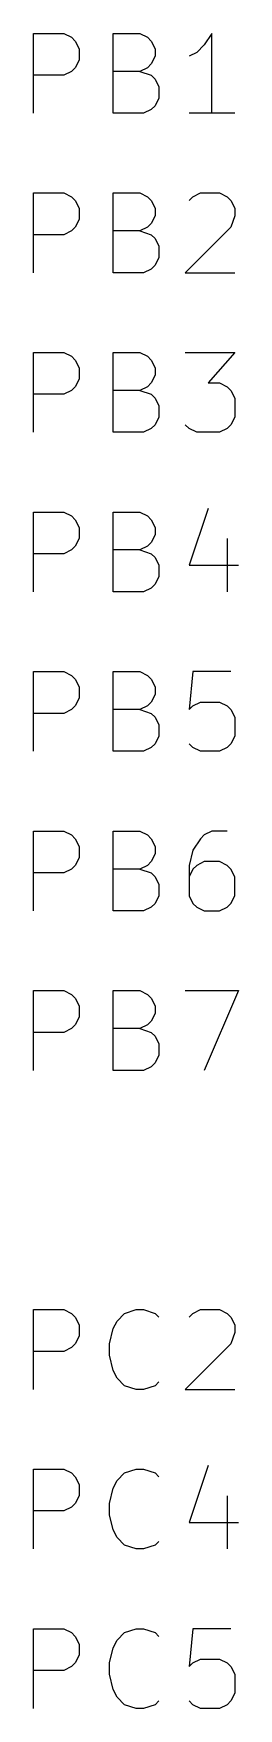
# Model space of a CAD drawing. Extents: x 0.4 to 11.3, y -7.9 to -0.4.
# Drawn here: x 6.844 to 6.973, y -3.973 to -2.923 of the extents above; entities that cross this region are included whole.
import ezdxf

# ---------------------------------------------------------------- set-up
doc = ezdxf.new("R2010")
doc.units = 0
doc.header["$MEASUREMENT"] = 0
doc.layers.add('CYAN2', color=4, linetype='CONTINUOUS')

msp = doc.modelspace()

# ---------------------------------------------------------------- linework, layer by layer
at = {"layer": 'CYAN2', "linetype": 'CONTINUOUS'}
for p, q in [((6.8443, -2.9731), (6.8443, -2.9231)), ((6.8443, -2.9231), (6.8633, -2.9231)), ((6.8443, -2.9731), (6.8443, -2.9231)), ((6.8443, -2.9231), (6.8633, -2.9231)), ((6.8633, -2.9231), (6.8681, -2.9255)), ((6.8633, -2.9231), (6.8681, -2.9255)), ((6.8681, -2.9255), (6.8705, -2.9279)), ((6.8681, -2.9255), (6.8705, -2.9279)), ((6.8705, -2.9279), (6.8729, -2.9327)), ((6.8705, -2.9279), (6.8729, -2.9327)), ((6.8943, -2.9731), (6.8943, -2.9231)), ((6.8943, -2.9231), (6.911, -2.9231)), ((6.8943, -2.9731), (6.8943, -2.9231)), ((6.8943, -2.9231), (6.911, -2.9231)), ((6.911, -2.9231), (6.9157, -2.9255)), ((6.911, -2.9231), (6.9157, -2.9255)), ((6.9157, -2.9255), (6.9181, -2.9279)), ((6.9157, -2.9255), (6.9181, -2.9279)), ((6.9181, -2.9279), (6.9205, -2.9327)), ((6.9181, -2.9279), (6.9205, -2.9327)), ((6.9562, -2.9231), (6.9514, -2.9303)), ((6.9562, -2.9231), (6.9514, -2.9303)), ((6.9562, -2.9731), (6.9562, -2.9231)), ((6.9562, -2.9731), (6.9562, -2.9231)), ((6.8729, -2.9398), (6.8705, -2.9446)), ((6.8729, -2.9398), (6.8705, -2.9446)), ((6.8729, -2.9327), (6.8729, -2.9398)), ((6.8729, -2.9327), (6.8729, -2.9398)), ((6.9205, -2.9374), (6.9181, -2.9422)), ((6.9205, -2.9374), (6.9181, -2.9422)), ((6.9205, -2.9327), (6.9205, -2.9374)), ((6.9205, -2.9327), (6.9205, -2.9374)), ((6.9467, -2.935), (6.9419, -2.9374)), ((6.9467, -2.935), (6.9419, -2.9374)), ((6.9514, -2.9303), (6.9467, -2.935)), ((6.9514, -2.9303), (6.9467, -2.935)), ((6.8633, -2.9493), (6.8443, -2.9493)), ((6.8633, -2.9493), (6.8443, -2.9493)), ((6.8681, -2.9469), (6.8633, -2.9493)), ((6.8681, -2.9469), (6.8633, -2.9493)), ((6.8705, -2.9446), (6.8681, -2.9469)), ((6.8705, -2.9446), (6.8681, -2.9469)), ((6.911, -2.9469), (6.8943, -2.9469)), ((6.911, -2.9469), (6.8943, -2.9469)), ((6.9157, -2.9446), (6.911, -2.9469)), ((6.9157, -2.9446), (6.911, -2.9469)), ((6.911, -2.9469), (6.9181, -2.9493)), ((6.911, -2.9469), (6.9181, -2.9493)), ((6.9181, -2.9422), (6.9157, -2.9446)), ((6.9181, -2.9422), (6.9157, -2.9446)), ((6.9181, -2.9493), (6.9205, -2.9517)), ((6.9181, -2.9493), (6.9205, -2.9517)), ((6.9205, -2.9517), (6.9229, -2.9565)), ((6.9205, -2.9517), (6.9229, -2.9565)), ((6.9229, -2.9565), (6.9229, -2.9636)), ((6.9229, -2.9565), (6.9229, -2.9636)), ((6.9181, -2.9708), (6.9133, -2.9731)), ((6.9181, -2.9708), (6.9133, -2.9731)), ((6.9205, -2.9684), (6.9181, -2.9708)), ((6.9205, -2.9684), (6.9181, -2.9708)), ((6.9229, -2.9636), (6.9205, -2.9684)), ((6.9229, -2.9636), (6.9205, -2.9684)), ((6.9133, -2.9731), (6.8943, -2.9731)), ((6.9133, -2.9731), (6.8943, -2.9731)), ((6.9705, -2.9731), (6.9419, -2.9731)), ((6.9705, -2.9731), (6.9419, -2.9731)), ((6.8443, -3.0731), (6.8443, -3.0231)), ((6.8443, -3.0231), (6.8633, -3.0231)), ((6.8443, -3.0731), (6.8443, -3.0231)), ((6.8443, -3.0231), (6.8633, -3.0231)), ((6.8633, -3.0231), (6.8681, -3.0255)), ((6.8633, -3.0231), (6.8681, -3.0255)), ((6.8943, -3.0731), (6.8943, -3.0231)), ((6.8943, -3.0231), (6.911, -3.0231)), ((6.8943, -3.0731), (6.8943, -3.0231)), ((6.8943, -3.0231), (6.911, -3.0231)), ((6.911, -3.0231), (6.9157, -3.0255)), ((6.911, -3.0231), (6.9157, -3.0255)), ((6.9443, -3.0255), (6.949, -3.0231)), ((6.9443, -3.0255), (6.949, -3.0231)), ((6.949, -3.0231), (6.961, -3.0231)), ((6.949, -3.0231), (6.961, -3.0231)), ((6.961, -3.0231), (6.9657, -3.0255)), ((6.961, -3.0231), (6.9657, -3.0255)), ((6.8681, -3.0255), (6.8705, -3.0279)), ((6.8681, -3.0255), (6.8705, -3.0279)), ((6.8705, -3.0279), (6.8729, -3.0327)), ((6.8705, -3.0279), (6.8729, -3.0327)), ((6.8729, -3.0327), (6.8729, -3.0398)), ((6.8729, -3.0327), (6.8729, -3.0398)), ((6.9157, -3.0255), (6.9181, -3.0279)), ((6.9157, -3.0255), (6.9181, -3.0279)), ((6.9181, -3.0279), (6.9205, -3.0327)), ((6.9181, -3.0279), (6.9205, -3.0327)), ((6.9205, -3.0327), (6.9205, -3.0374)), ((6.9205, -3.0327), (6.9205, -3.0374)), ((6.9419, -3.0279), (6.9443, -3.0255)), ((6.9419, -3.0279), (6.9443, -3.0255)), ((6.9657, -3.0255), (6.9681, -3.0279)), ((6.9657, -3.0255), (6.9681, -3.0279)), ((6.9681, -3.0279), (6.9705, -3.0327)), ((6.9681, -3.0279), (6.9705, -3.0327)), ((6.9705, -3.0327), (6.9705, -3.0374)), ((6.9705, -3.0327), (6.9705, -3.0374)), ((6.8705, -3.0446), (6.8681, -3.0469)), ((6.8705, -3.0446), (6.8681, -3.0469)), ((6.8729, -3.0398), (6.8705, -3.0446)), ((6.8729, -3.0398), (6.8705, -3.0446)), ((6.9157, -3.0446), (6.911, -3.0469)), ((6.9157, -3.0446), (6.911, -3.0469)), ((6.9181, -3.0422), (6.9157, -3.0446)), ((6.9181, -3.0422), (6.9157, -3.0446)), ((6.9205, -3.0374), (6.9181, -3.0422)), ((6.9205, -3.0374), (6.9181, -3.0422)), ((6.9681, -3.0446), (6.9395, -3.0731)), ((6.9681, -3.0446), (6.9395, -3.0731)), ((6.9705, -3.0374), (6.9681, -3.0446)), ((6.9705, -3.0374), (6.9681, -3.0446)), ((6.8633, -3.0493), (6.8443, -3.0493)), ((6.8633, -3.0493), (6.8443, -3.0493)), ((6.8681, -3.0469), (6.8633, -3.0493)), ((6.8681, -3.0469), (6.8633, -3.0493)), ((6.911, -3.0469), (6.8943, -3.0469)), ((6.911, -3.0469), (6.8943, -3.0469)), ((6.911, -3.0469), (6.9181, -3.0493)), ((6.911, -3.0469), (6.9181, -3.0493)), ((6.9181, -3.0493), (6.9205, -3.0517)), ((6.9181, -3.0493), (6.9205, -3.0517)), ((6.9205, -3.0517), (6.9229, -3.0565)), ((6.9205, -3.0517), (6.9229, -3.0565)), ((6.9229, -3.0636), (6.9205, -3.0684)), ((6.9229, -3.0636), (6.9205, -3.0684)), ((6.9229, -3.0565), (6.9229, -3.0636)), ((6.9229, -3.0565), (6.9229, -3.0636)), ((6.9133, -3.0731), (6.8943, -3.0731)), ((6.9133, -3.0731), (6.8943, -3.0731)), ((6.9181, -3.0708), (6.9133, -3.0731)), ((6.9181, -3.0708), (6.9133, -3.0731)), ((6.9205, -3.0684), (6.9181, -3.0708)), ((6.9205, -3.0684), (6.9181, -3.0708)), ((6.9395, -3.0731), (6.9705, -3.0731)), ((6.9395, -3.0731), (6.9705, -3.0731)), ((6.8443, -3.1731), (6.8443, -3.1231)), ((6.8443, -3.1231), (6.8633, -3.1231)), ((6.8443, -3.1731), (6.8443, -3.1231)), ((6.8443, -3.1231), (6.8633, -3.1231)), ((6.8633, -3.1231), (6.8681, -3.1255)), ((6.8633, -3.1231), (6.8681, -3.1255)), ((6.8681, -3.1255), (6.8705, -3.1279)), ((6.8681, -3.1255), (6.8705, -3.1279)), ((6.8705, -3.1279), (6.8729, -3.1327)), ((6.8705, -3.1279), (6.8729, -3.1327)), ((6.8943, -3.1731), (6.8943, -3.1231)), ((6.8943, -3.1231), (6.911, -3.1231)), ((6.8943, -3.1731), (6.8943, -3.1231)), ((6.8943, -3.1231), (6.911, -3.1231)), ((6.911, -3.1231), (6.9157, -3.1255)), ((6.911, -3.1231), (6.9157, -3.1255)), ((6.9157, -3.1255), (6.9181, -3.1279)), ((6.9157, -3.1255), (6.9181, -3.1279)), ((6.9181, -3.1279), (6.9205, -3.1327)), ((6.9181, -3.1279), (6.9205, -3.1327)), ((6.9395, -3.1231), (6.9705, -3.1231)), ((6.9395, -3.1231), (6.9705, -3.1231)), ((6.9705, -3.1231), (6.9538, -3.1422)), ((6.9705, -3.1231), (6.9538, -3.1422)), ((6.8729, -3.1327), (6.8729, -3.1398)), ((6.8729, -3.1327), (6.8729, -3.1398)), ((6.9205, -3.1374), (6.9181, -3.1422)), ((6.9205, -3.1374), (6.9181, -3.1422)), ((6.9205, -3.1327), (6.9205, -3.1374)), ((6.9205, -3.1327), (6.9205, -3.1374)), ((6.8633, -3.1493), (6.8443, -3.1493)), ((6.8633, -3.1493), (6.8443, -3.1493)), ((6.8681, -3.1469), (6.8633, -3.1493)), ((6.8681, -3.1469), (6.8633, -3.1493)), ((6.8705, -3.1446), (6.8681, -3.1469)), ((6.8705, -3.1446), (6.8681, -3.1469)), ((6.8729, -3.1398), (6.8705, -3.1446)), ((6.8729, -3.1398), (6.8705, -3.1446)), ((6.911, -3.1469), (6.8943, -3.1469)), ((6.911, -3.1469), (6.8943, -3.1469)), ((6.9157, -3.1446), (6.911, -3.1469)), ((6.9157, -3.1446), (6.911, -3.1469)), ((6.911, -3.1469), (6.9181, -3.1493)), ((6.911, -3.1469), (6.9181, -3.1493)), ((6.9181, -3.1422), (6.9157, -3.1446)), ((6.9181, -3.1422), (6.9157, -3.1446)), ((6.9181, -3.1493), (6.9205, -3.1517)), ((6.9181, -3.1493), (6.9205, -3.1517)), ((6.9538, -3.1422), (6.961, -3.1422)), ((6.9538, -3.1422), (6.961, -3.1422)), ((6.961, -3.1422), (6.9657, -3.1446)), ((6.961, -3.1422), (6.9657, -3.1446)), ((6.9657, -3.1446), (6.9681, -3.1469)), ((6.9657, -3.1446), (6.9681, -3.1469)), ((6.9681, -3.1469), (6.9705, -3.1517)), ((6.9681, -3.1469), (6.9705, -3.1517)), ((6.9205, -3.1517), (6.9229, -3.1565)), ((6.9205, -3.1517), (6.9229, -3.1565)), ((6.9229, -3.1565), (6.9229, -3.1636)), ((6.9229, -3.1565), (6.9229, -3.1636)), ((6.9705, -3.1517), (6.9705, -3.1636)), ((6.9705, -3.1517), (6.9705, -3.1636)), ((6.9181, -3.1708), (6.9133, -3.1731)), ((6.9181, -3.1708), (6.9133, -3.1731)), ((6.9205, -3.1684), (6.9181, -3.1708)), ((6.9205, -3.1684), (6.9181, -3.1708)), ((6.9229, -3.1636), (6.9205, -3.1684)), ((6.9229, -3.1636), (6.9205, -3.1684)), ((6.9419, -3.1708), (6.9395, -3.1684)), ((6.9419, -3.1708), (6.9395, -3.1684)), ((6.9467, -3.1731), (6.9419, -3.1708)), ((6.9467, -3.1731), (6.9419, -3.1708)), ((6.9657, -3.1708), (6.961, -3.1731)), ((6.9657, -3.1708), (6.961, -3.1731)), ((6.9681, -3.1684), (6.9657, -3.1708)), ((6.9681, -3.1684), (6.9657, -3.1708)), ((6.9705, -3.1636), (6.9681, -3.1684)), ((6.9705, -3.1636), (6.9681, -3.1684)), ((6.9133, -3.1731), (6.8943, -3.1731)), ((6.9133, -3.1731), (6.8943, -3.1731)), ((6.961, -3.1731), (6.9467, -3.1731)), ((6.961, -3.1731), (6.9467, -3.1731)), ((6.8443, -3.2731), (6.8443, -3.2231)), ((6.8443, -3.2231), (6.8633, -3.2231)), ((6.8443, -3.2731), (6.8443, -3.2231)), ((6.8443, -3.2231), (6.8633, -3.2231)), ((6.8633, -3.2231), (6.8681, -3.2255)), ((6.8633, -3.2231), (6.8681, -3.2255)), ((6.8943, -3.2731), (6.8943, -3.2231)), ((6.8943, -3.2231), (6.911, -3.2231)), ((6.8943, -3.2731), (6.8943, -3.2231)), ((6.8943, -3.2231), (6.911, -3.2231)), ((6.911, -3.2231), (6.9157, -3.2255)), ((6.911, -3.2231), (6.9157, -3.2255)), ((6.9538, -3.2208), (6.9419, -3.2565)), ((6.9538, -3.2208), (6.9419, -3.2565)), ((6.8681, -3.2255), (6.8705, -3.2279)), ((6.8681, -3.2255), (6.8705, -3.2279)), ((6.8705, -3.2279), (6.8729, -3.2327)), ((6.8705, -3.2279), (6.8729, -3.2327)), ((6.8729, -3.2327), (6.8729, -3.2398)), ((6.8729, -3.2327), (6.8729, -3.2398)), ((6.9157, -3.2255), (6.9181, -3.2279)), ((6.9157, -3.2255), (6.9181, -3.2279)), ((6.9181, -3.2279), (6.9205, -3.2327)), ((6.9181, -3.2279), (6.9205, -3.2327)), ((6.9205, -3.2327), (6.9205, -3.2374)), ((6.9205, -3.2327), (6.9205, -3.2374)), ((6.8729, -3.2398), (6.8705, -3.2446)), ((6.8729, -3.2398), (6.8705, -3.2446)), ((6.9181, -3.2422), (6.9157, -3.2446)), ((6.9181, -3.2422), (6.9157, -3.2446)), ((6.9205, -3.2374), (6.9181, -3.2422)), ((6.9205, -3.2374), (6.9181, -3.2422)), ((6.9657, -3.2398), (6.9657, -3.2731)), ((6.9657, -3.2398), (6.9657, -3.2731)), ((6.8633, -3.2493), (6.8443, -3.2493)), ((6.8633, -3.2493), (6.8443, -3.2493)), ((6.8681, -3.2469), (6.8633, -3.2493)), ((6.8681, -3.2469), (6.8633, -3.2493)), ((6.8705, -3.2446), (6.8681, -3.2469)), ((6.8705, -3.2446), (6.8681, -3.2469)), ((6.911, -3.2469), (6.8943, -3.2469)), ((6.911, -3.2469), (6.8943, -3.2469)), ((6.9157, -3.2446), (6.911, -3.2469)), ((6.9157, -3.2446), (6.911, -3.2469)), ((6.911, -3.2469), (6.9181, -3.2493)), ((6.911, -3.2469), (6.9181, -3.2493)), ((6.9181, -3.2493), (6.9205, -3.2517)), ((6.9181, -3.2493), (6.9205, -3.2517)), ((6.9205, -3.2517), (6.9229, -3.2565)), ((6.9205, -3.2517), (6.9229, -3.2565)), ((6.9229, -3.2636), (6.9205, -3.2684)), ((6.9229, -3.2636), (6.9205, -3.2684)), ((6.9229, -3.2565), (6.9229, -3.2636)), ((6.9229, -3.2565), (6.9229, -3.2636)), ((6.9419, -3.2565), (6.9729, -3.2565)), ((6.9419, -3.2565), (6.9729, -3.2565)), ((6.9133, -3.2731), (6.8943, -3.2731)), ((6.9133, -3.2731), (6.8943, -3.2731)), ((6.9181, -3.2708), (6.9133, -3.2731)), ((6.9181, -3.2708), (6.9133, -3.2731)), ((6.9205, -3.2684), (6.9181, -3.2708)), ((6.9205, -3.2684), (6.9181, -3.2708)), ((6.8443, -3.3731), (6.8443, -3.3231)), ((6.8443, -3.3231), (6.8633, -3.3231)), ((6.8443, -3.3731), (6.8443, -3.3231)), ((6.8443, -3.3231), (6.8633, -3.3231)), ((6.8633, -3.3231), (6.8681, -3.3255)), ((6.8633, -3.3231), (6.8681, -3.3255)), ((6.8681, -3.3255), (6.8705, -3.3279)), ((6.8681, -3.3255), (6.8705, -3.3279)), ((6.8705, -3.3279), (6.8729, -3.3327)), ((6.8705, -3.3279), (6.8729, -3.3327)), ((6.8943, -3.3731), (6.8943, -3.3231)), ((6.8943, -3.3231), (6.911, -3.3231)), ((6.8943, -3.3731), (6.8943, -3.3231)), ((6.8943, -3.3231), (6.911, -3.3231)), ((6.911, -3.3231), (6.9157, -3.3255)), ((6.911, -3.3231), (6.9157, -3.3255)), ((6.9157, -3.3255), (6.9181, -3.3279)), ((6.9157, -3.3255), (6.9181, -3.3279)), ((6.9181, -3.3279), (6.9205, -3.3327)), ((6.9181, -3.3279), (6.9205, -3.3327)), ((6.9443, -3.3231), (6.9419, -3.3469)), ((6.9443, -3.3231), (6.9419, -3.3469)), ((6.9681, -3.3231), (6.9443, -3.3231)), ((6.9681, -3.3231), (6.9443, -3.3231)), ((6.8729, -3.3327), (6.8729, -3.3398)), ((6.8729, -3.3327), (6.8729, -3.3398)), ((6.9205, -3.3374), (6.9181, -3.3422)), ((6.9205, -3.3374), (6.9181, -3.3422)), ((6.9205, -3.3327), (6.9205, -3.3374)), ((6.9205, -3.3327), (6.9205, -3.3374)), ((6.8633, -3.3493), (6.8443, -3.3493)), ((6.8633, -3.3493), (6.8443, -3.3493)), ((6.8681, -3.3469), (6.8633, -3.3493)), ((6.8681, -3.3469), (6.8633, -3.3493)), ((6.8705, -3.3446), (6.8681, -3.3469)), ((6.8705, -3.3446), (6.8681, -3.3469)), ((6.8729, -3.3398), (6.8705, -3.3446)), ((6.8729, -3.3398), (6.8705, -3.3446)), ((6.911, -3.3469), (6.8943, -3.3469)), ((6.911, -3.3469), (6.8943, -3.3469)), ((6.9157, -3.3446), (6.911, -3.3469)), ((6.9157, -3.3446), (6.911, -3.3469)), ((6.911, -3.3469), (6.9181, -3.3493)), ((6.911, -3.3469), (6.9181, -3.3493)), ((6.9181, -3.3422), (6.9157, -3.3446)), ((6.9181, -3.3422), (6.9157, -3.3446)), ((6.9181, -3.3493), (6.9205, -3.3517)), ((6.9181, -3.3493), (6.9205, -3.3517)), ((6.9419, -3.3469), (6.9443, -3.3446)), ((6.9419, -3.3469), (6.9443, -3.3446)), ((6.9443, -3.3446), (6.949, -3.3422)), ((6.9443, -3.3446), (6.949, -3.3422)), ((6.949, -3.3422), (6.961, -3.3422)), ((6.949, -3.3422), (6.961, -3.3422)), ((6.961, -3.3422), (6.9657, -3.3446)), ((6.961, -3.3422), (6.9657, -3.3446)), ((6.9657, -3.3446), (6.9681, -3.3469)), ((6.9657, -3.3446), (6.9681, -3.3469)), ((6.9681, -3.3469), (6.9705, -3.3517)), ((6.9681, -3.3469), (6.9705, -3.3517)), ((6.9205, -3.3517), (6.9229, -3.3565)), ((6.9205, -3.3517), (6.9229, -3.3565)), ((6.9229, -3.3565), (6.9229, -3.3636)), ((6.9229, -3.3565), (6.9229, -3.3636)), ((6.9705, -3.3517), (6.9705, -3.3636)), ((6.9705, -3.3517), (6.9705, -3.3636)), ((6.9205, -3.3684), (6.9181, -3.3708)), ((6.9205, -3.3684), (6.9181, -3.3708)), ((6.9229, -3.3636), (6.9205, -3.3684)), ((6.9229, -3.3636), (6.9205, -3.3684)), ((6.9443, -3.3708), (6.9419, -3.3684)), ((6.9443, -3.3708), (6.9419, -3.3684)), ((6.9681, -3.3684), (6.9657, -3.3708)), ((6.9681, -3.3684), (6.9657, -3.3708)), ((6.9705, -3.3636), (6.9681, -3.3684)), ((6.9705, -3.3636), (6.9681, -3.3684)), ((6.9133, -3.3731), (6.8943, -3.3731)), ((6.9133, -3.3731), (6.8943, -3.3731)), ((6.9181, -3.3708), (6.9133, -3.3731)), ((6.9181, -3.3708), (6.9133, -3.3731)), ((6.949, -3.3731), (6.9443, -3.3708)), ((6.949, -3.3731), (6.9443, -3.3708)), ((6.961, -3.3731), (6.949, -3.3731)), ((6.961, -3.3731), (6.949, -3.3731)), ((6.9657, -3.3708), (6.961, -3.3731)), ((6.9657, -3.3708), (6.961, -3.3731)), ((6.8443, -3.4731), (6.8443, -3.4231)), ((6.8443, -3.4231), (6.8633, -3.4231)), ((6.8443, -3.4731), (6.8443, -3.4231)), ((6.8443, -3.4231), (6.8633, -3.4231)), ((6.8633, -3.4231), (6.8681, -3.4255)), ((6.8633, -3.4231), (6.8681, -3.4255)), ((6.8681, -3.4255), (6.8705, -3.4279)), ((6.8681, -3.4255), (6.8705, -3.4279)), ((6.8705, -3.4279), (6.8729, -3.4327)), ((6.8705, -3.4279), (6.8729, -3.4327)), ((6.8729, -3.4327), (6.8729, -3.4398)), ((6.8729, -3.4327), (6.8729, -3.4398)), ((6.8943, -3.4731), (6.8943, -3.4231)), ((6.8943, -3.4231), (6.911, -3.4231)), ((6.8943, -3.4731), (6.8943, -3.4231)), ((6.8943, -3.4231), (6.911, -3.4231)), ((6.911, -3.4231), (6.9157, -3.4255)), ((6.911, -3.4231), (6.9157, -3.4255)), ((6.9157, -3.4255), (6.9181, -3.4279)), ((6.9157, -3.4255), (6.9181, -3.4279)), ((6.9181, -3.4279), (6.9205, -3.4327)), ((6.9181, -3.4279), (6.9205, -3.4327)), ((6.9205, -3.4327), (6.9205, -3.4374)), ((6.9205, -3.4327), (6.9205, -3.4374)), ((6.949, -3.4279), (6.9443, -3.435)), ((6.949, -3.4279), (6.9443, -3.435)), ((6.9514, -3.4255), (6.949, -3.4279)), ((6.9514, -3.4255), (6.949, -3.4279)), ((6.9562, -3.4231), (6.9514, -3.4255)), ((6.9562, -3.4231), (6.9514, -3.4255)), ((6.9657, -3.4231), (6.9562, -3.4231)), ((6.9657, -3.4231), (6.9562, -3.4231)), ((6.8729, -3.4398), (6.8705, -3.4446)), ((6.8729, -3.4398), (6.8705, -3.4446)), ((6.9181, -3.4422), (6.9157, -3.4446)), ((6.9181, -3.4422), (6.9157, -3.4446)), ((6.9205, -3.4374), (6.9181, -3.4422)), ((6.9205, -3.4374), (6.9181, -3.4422)), ((6.9443, -3.435), (6.9419, -3.4446)), ((6.9443, -3.435), (6.9419, -3.4446)), ((6.9514, -3.4422), (6.9467, -3.4446)), ((6.9514, -3.4422), (6.9467, -3.4446)), ((6.961, -3.4422), (6.9514, -3.4422)), ((6.961, -3.4422), (6.9514, -3.4422)), ((6.9657, -3.4446), (6.961, -3.4422)), ((6.9657, -3.4446), (6.961, -3.4422)), ((6.8633, -3.4493), (6.8443, -3.4493)), ((6.8633, -3.4493), (6.8443, -3.4493)), ((6.8681, -3.4469), (6.8633, -3.4493)), ((6.8681, -3.4469), (6.8633, -3.4493)), ((6.8705, -3.4446), (6.8681, -3.4469)), ((6.8705, -3.4446), (6.8681, -3.4469)), ((6.911, -3.4469), (6.8943, -3.4469)), ((6.911, -3.4469), (6.8943, -3.4469)), ((6.9157, -3.4446), (6.911, -3.4469)), ((6.9157, -3.4446), (6.911, -3.4469)), ((6.911, -3.4469), (6.9181, -3.4493)), ((6.911, -3.4469), (6.9181, -3.4493)), ((6.9181, -3.4493), (6.9205, -3.4517)), ((6.9181, -3.4493), (6.9205, -3.4517)), ((6.9205, -3.4517), (6.9229, -3.4565)), ((6.9205, -3.4517), (6.9229, -3.4565)), ((6.9419, -3.4446), (6.9419, -3.4636)), ((6.9419, -3.4446), (6.9419, -3.4636)), ((6.9443, -3.4469), (6.9419, -3.4517)), ((6.9443, -3.4469), (6.9419, -3.4517)), ((6.9467, -3.4446), (6.9443, -3.4469)), ((6.9467, -3.4446), (6.9443, -3.4469)), ((6.9681, -3.4469), (6.9657, -3.4446)), ((6.9681, -3.4469), (6.9657, -3.4446)), ((6.9705, -3.4517), (6.9681, -3.4469)), ((6.9705, -3.4517), (6.9681, -3.4469)), ((6.9705, -3.4636), (6.9705, -3.4517)), ((6.9705, -3.4636), (6.9705, -3.4517)), ((6.9229, -3.4636), (6.9205, -3.4684)), ((6.9229, -3.4636), (6.9205, -3.4684)), ((6.9229, -3.4565), (6.9229, -3.4636)), ((6.9229, -3.4565), (6.9229, -3.4636)), ((6.9419, -3.4636), (6.9443, -3.4684)), ((6.9419, -3.4636), (6.9443, -3.4684)), ((6.9681, -3.4684), (6.9705, -3.4636)), ((6.9681, -3.4684), (6.9705, -3.4636)), ((6.9133, -3.4731), (6.8943, -3.4731)), ((6.9133, -3.4731), (6.8943, -3.4731)), ((6.9181, -3.4708), (6.9133, -3.4731)), ((6.9181, -3.4708), (6.9133, -3.4731)), ((6.9205, -3.4684), (6.9181, -3.4708)), ((6.9205, -3.4684), (6.9181, -3.4708)), ((6.9443, -3.4684), (6.9467, -3.4708)), ((6.9443, -3.4684), (6.9467, -3.4708)), ((6.9467, -3.4708), (6.9514, -3.4731)), ((6.9467, -3.4708), (6.9514, -3.4731)), ((6.9514, -3.4731), (6.961, -3.4731)), ((6.9514, -3.4731), (6.961, -3.4731)), ((6.961, -3.4731), (6.9657, -3.4708)), ((6.961, -3.4731), (6.9657, -3.4708)), ((6.9657, -3.4708), (6.9681, -3.4684)), ((6.9657, -3.4708), (6.9681, -3.4684)), ((6.8443, -3.5731), (6.8443, -3.5231)), ((6.8443, -3.5231), (6.8633, -3.5231)), ((6.8443, -3.5731), (6.8443, -3.5231)), ((6.8443, -3.5231), (6.8633, -3.5231)), ((6.8633, -3.5231), (6.8681, -3.5255)), ((6.8633, -3.5231), (6.8681, -3.5255)), ((6.8681, -3.5255), (6.8705, -3.5279)), ((6.8681, -3.5255), (6.8705, -3.5279)), ((6.8705, -3.5279), (6.8729, -3.5327)), ((6.8705, -3.5279), (6.8729, -3.5327)), ((6.8943, -3.5731), (6.8943, -3.5231)), ((6.8943, -3.5231), (6.911, -3.5231)), ((6.8943, -3.5731), (6.8943, -3.5231)), ((6.8943, -3.5231), (6.911, -3.5231)), ((6.911, -3.5231), (6.9157, -3.5255)), ((6.911, -3.5231), (6.9157, -3.5255)), ((6.9157, -3.5255), (6.9181, -3.5279)), ((6.9157, -3.5255), (6.9181, -3.5279)), ((6.9181, -3.5279), (6.9205, -3.5327)), ((6.9181, -3.5279), (6.9205, -3.5327)), ((6.9395, -3.5231), (6.9729, -3.5231)), ((6.9395, -3.5231), (6.9729, -3.5231)), ((6.9729, -3.5231), (6.9514, -3.5731)), ((6.9729, -3.5231), (6.9514, -3.5731)), ((6.8729, -3.5327), (6.8729, -3.5398)), ((6.8729, -3.5327), (6.8729, -3.5398)), ((6.9205, -3.5374), (6.9181, -3.5422)), ((6.9205, -3.5374), (6.9181, -3.5422)), ((6.9205, -3.5327), (6.9205, -3.5374)), ((6.9205, -3.5327), (6.9205, -3.5374)), ((6.8681, -3.5469), (6.8633, -3.5493)), ((6.8681, -3.5469), (6.8633, -3.5493)), ((6.8705, -3.5446), (6.8681, -3.5469)), ((6.8705, -3.5446), (6.8681, -3.5469)), ((6.8729, -3.5398), (6.8705, -3.5446)), ((6.8729, -3.5398), (6.8705, -3.5446)), ((6.911, -3.5469), (6.8943, -3.5469)), ((6.911, -3.5469), (6.8943, -3.5469)), ((6.9157, -3.5446), (6.911, -3.5469)), ((6.9157, -3.5446), (6.911, -3.5469)), ((6.911, -3.5469), (6.9181, -3.5493)), ((6.911, -3.5469), (6.9181, -3.5493)), ((6.9181, -3.5422), (6.9157, -3.5446)), ((6.9181, -3.5422), (6.9157, -3.5446)), ((6.8633, -3.5493), (6.8443, -3.5493)), ((6.8633, -3.5493), (6.8443, -3.5493)), ((6.9181, -3.5493), (6.9205, -3.5517)), ((6.9181, -3.5493), (6.9205, -3.5517)), ((6.9205, -3.5517), (6.9229, -3.5565)), ((6.9205, -3.5517), (6.9229, -3.5565)), ((6.9229, -3.5565), (6.9229, -3.5636)), ((6.9229, -3.5565), (6.9229, -3.5636)), ((6.9205, -3.5684), (6.9181, -3.5708)), ((6.9205, -3.5684), (6.9181, -3.5708)), ((6.9229, -3.5636), (6.9205, -3.5684)), ((6.9229, -3.5636), (6.9205, -3.5684)), ((6.9133, -3.5731), (6.8943, -3.5731)), ((6.9133, -3.5731), (6.8943, -3.5731)), ((6.9181, -3.5708), (6.9133, -3.5731)), ((6.9181, -3.5708), (6.9133, -3.5731)), ((6.8443, -3.7731), (6.8443, -3.7231)), ((6.8443, -3.7231), (6.8633, -3.7231)), ((6.8443, -3.7731), (6.8443, -3.7231)), ((6.8443, -3.7231), (6.8633, -3.7231)), ((6.8633, -3.7231), (6.8681, -3.7255)), ((6.8633, -3.7231), (6.8681, -3.7255)), ((6.8681, -3.7255), (6.8705, -3.7279)), ((6.8681, -3.7255), (6.8705, -3.7279)), ((6.8967, -3.7303), (6.9014, -3.7255)), ((6.8967, -3.7303), (6.9014, -3.7255)), ((6.9014, -3.7255), (6.9086, -3.7231)), ((6.9014, -3.7255), (6.9086, -3.7231)), ((6.9086, -3.7231), (6.9133, -3.7231)), ((6.9086, -3.7231), (6.9133, -3.7231)), ((6.9133, -3.7231), (6.9205, -3.7255)), ((6.9133, -3.7231), (6.9205, -3.7255)), ((6.9205, -3.7255), (6.9229, -3.7279)), ((6.9205, -3.7255), (6.9229, -3.7279)), ((6.9419, -3.7279), (6.9443, -3.7255)), ((6.9419, -3.7279), (6.9443, -3.7255)), ((6.9443, -3.7255), (6.949, -3.7231)), ((6.9443, -3.7255), (6.949, -3.7231)), ((6.949, -3.7231), (6.961, -3.7231)), ((6.949, -3.7231), (6.961, -3.7231)), ((6.961, -3.7231), (6.9657, -3.7255)), ((6.961, -3.7231), (6.9657, -3.7255)), ((6.9657, -3.7255), (6.9681, -3.7279)), ((6.9657, -3.7255), (6.9681, -3.7279)), ((6.8705, -3.7279), (6.8729, -3.7327)), ((6.8705, -3.7279), (6.8729, -3.7327)), ((6.8729, -3.7327), (6.8729, -3.7398)), ((6.8729, -3.7327), (6.8729, -3.7398)), ((6.8919, -3.7446), (6.8943, -3.735)), ((6.8919, -3.7446), (6.8943, -3.735)), ((6.8943, -3.735), (6.8967, -3.7303)), ((6.8943, -3.735), (6.8967, -3.7303)), ((6.9681, -3.7279), (6.9705, -3.7327)), ((6.9681, -3.7279), (6.9705, -3.7327)), ((6.9705, -3.7374), (6.9681, -3.7446)), ((6.9705, -3.7374), (6.9681, -3.7446)), ((6.9705, -3.7327), (6.9705, -3.7374)), ((6.9705, -3.7327), (6.9705, -3.7374)), ((6.8681, -3.7469), (6.8633, -3.7493)), ((6.8681, -3.7469), (6.8633, -3.7493)), ((6.8705, -3.7446), (6.8681, -3.7469)), ((6.8705, -3.7446), (6.8681, -3.7469)), ((6.8729, -3.7398), (6.8705, -3.7446)), ((6.8729, -3.7398), (6.8705, -3.7446)), ((6.8919, -3.7517), (6.8919, -3.7446)), ((6.8919, -3.7517), (6.8919, -3.7446)), ((6.9681, -3.7446), (6.9395, -3.7731)), ((6.9681, -3.7446), (6.9395, -3.7731)), ((6.8633, -3.7493), (6.8443, -3.7493)), ((6.8633, -3.7493), (6.8443, -3.7493)), ((6.8943, -3.7612), (6.8919, -3.7517)), ((6.8943, -3.7612), (6.8919, -3.7517)), ((6.8967, -3.766), (6.8943, -3.7612)), ((6.8967, -3.766), (6.8943, -3.7612)), ((6.9014, -3.7708), (6.8967, -3.766)), ((6.9014, -3.7708), (6.8967, -3.766)), ((6.9229, -3.7684), (6.9205, -3.7708)), ((6.9229, -3.7684), (6.9205, -3.7708)), ((6.9086, -3.7731), (6.9014, -3.7708)), ((6.9086, -3.7731), (6.9014, -3.7708)), ((6.9133, -3.7731), (6.9086, -3.7731)), ((6.9133, -3.7731), (6.9086, -3.7731)), ((6.9205, -3.7708), (6.9133, -3.7731)), ((6.9205, -3.7708), (6.9133, -3.7731)), ((6.9395, -3.7731), (6.9705, -3.7731)), ((6.9395, -3.7731), (6.9705, -3.7731)), ((6.9538, -3.8208), (6.9419, -3.8565)), ((6.9538, -3.8208), (6.9419, -3.8565)), ((6.8443, -3.8731), (6.8443, -3.8231)), ((6.8443, -3.8231), (6.8633, -3.8231)), ((6.8443, -3.8731), (6.8443, -3.8231)), ((6.8443, -3.8231), (6.8633, -3.8231)), ((6.8633, -3.8231), (6.8681, -3.8255)), ((6.8633, -3.8231), (6.8681, -3.8255)), ((6.8681, -3.8255), (6.8705, -3.8279)), ((6.8681, -3.8255), (6.8705, -3.8279)), ((6.8705, -3.8279), (6.8729, -3.8327)), ((6.8705, -3.8279), (6.8729, -3.8327)), ((6.8943, -3.835), (6.8967, -3.8303)), ((6.8943, -3.835), (6.8967, -3.8303)), ((6.8967, -3.8303), (6.9014, -3.8255)), ((6.8967, -3.8303), (6.9014, -3.8255)), ((6.9014, -3.8255), (6.9086, -3.8231)), ((6.9014, -3.8255), (6.9086, -3.8231)), ((6.9086, -3.8231), (6.9133, -3.8231)), ((6.9086, -3.8231), (6.9133, -3.8231)), ((6.9133, -3.8231), (6.9205, -3.8255)), ((6.9133, -3.8231), (6.9205, -3.8255)), ((6.9205, -3.8255), (6.9229, -3.8279)), ((6.9205, -3.8255), (6.9229, -3.8279)), ((6.8729, -3.8398), (6.8705, -3.8446)), ((6.8729, -3.8398), (6.8705, -3.8446)), ((6.8729, -3.8327), (6.8729, -3.8398)), ((6.8729, -3.8327), (6.8729, -3.8398)), ((6.8919, -3.8446), (6.8943, -3.835)), ((6.8919, -3.8446), (6.8943, -3.835)), ((6.9657, -3.8398), (6.9657, -3.8731)), ((6.9657, -3.8398), (6.9657, -3.8731)), ((6.8633, -3.8493), (6.8443, -3.8493)), ((6.8633, -3.8493), (6.8443, -3.8493)), ((6.8681, -3.8469), (6.8633, -3.8493)), ((6.8681, -3.8469), (6.8633, -3.8493)), ((6.8705, -3.8446), (6.8681, -3.8469)), ((6.8705, -3.8446), (6.8681, -3.8469)), ((6.8919, -3.8517), (6.8919, -3.8446)), ((6.8919, -3.8517), (6.8919, -3.8446)), ((6.8943, -3.8612), (6.8919, -3.8517)), ((6.8943, -3.8612), (6.8919, -3.8517)), ((6.8967, -3.866), (6.8943, -3.8612)), ((6.8967, -3.866), (6.8943, -3.8612)), ((6.9419, -3.8565), (6.9729, -3.8565)), ((6.9419, -3.8565), (6.9729, -3.8565)), ((6.9014, -3.8708), (6.8967, -3.866)), ((6.9014, -3.8708), (6.8967, -3.866)), ((6.9086, -3.8731), (6.9014, -3.8708)), ((6.9086, -3.8731), (6.9014, -3.8708)), ((6.9133, -3.8731), (6.9086, -3.8731)), ((6.9133, -3.8731), (6.9086, -3.8731)), ((6.9205, -3.8708), (6.9133, -3.8731)), ((6.9205, -3.8708), (6.9133, -3.8731)), ((6.9229, -3.8684), (6.9205, -3.8708)), ((6.9229, -3.8684), (6.9205, -3.8708)), ((6.8443, -3.9731), (6.8443, -3.9231)), ((6.8443, -3.9231), (6.8633, -3.9231)), ((6.8443, -3.9731), (6.8443, -3.9231)), ((6.8443, -3.9231), (6.8633, -3.9231)), ((6.8633, -3.9231), (6.8681, -3.9255)), ((6.8633, -3.9231), (6.8681, -3.9255)), ((6.8681, -3.9255), (6.8705, -3.9279)), ((6.8681, -3.9255), (6.8705, -3.9279)), ((6.8967, -3.9303), (6.9014, -3.9255)), ((6.8967, -3.9303), (6.9014, -3.9255)), ((6.9014, -3.9255), (6.9086, -3.9231)), ((6.9014, -3.9255), (6.9086, -3.9231)), ((6.9086, -3.9231), (6.9133, -3.9231)), ((6.9086, -3.9231), (6.9133, -3.9231)), ((6.9133, -3.9231), (6.9205, -3.9255)), ((6.9133, -3.9231), (6.9205, -3.9255)), ((6.9205, -3.9255), (6.9229, -3.9279)), ((6.9205, -3.9255), (6.9229, -3.9279)), ((6.9443, -3.9231), (6.9419, -3.9469)), ((6.9443, -3.9231), (6.9419, -3.9469)), ((6.9681, -3.9231), (6.9443, -3.9231)), ((6.9681, -3.9231), (6.9443, -3.9231)), ((6.8705, -3.9279), (6.8729, -3.9327)), ((6.8705, -3.9279), (6.8729, -3.9327)), ((6.8729, -3.9327), (6.8729, -3.9398)), ((6.8729, -3.9327), (6.8729, -3.9398)), ((6.8919, -3.9446), (6.8943, -3.935)), ((6.8919, -3.9446), (6.8943, -3.935)), ((6.8943, -3.935), (6.8967, -3.9303)), ((6.8943, -3.935), (6.8967, -3.9303)), ((6.8681, -3.9469), (6.8633, -3.9493)), ((6.8681, -3.9469), (6.8633, -3.9493)), ((6.8705, -3.9446), (6.8681, -3.9469)), ((6.8705, -3.9446), (6.8681, -3.9469)), ((6.8729, -3.9398), (6.8705, -3.9446)), ((6.8729, -3.9398), (6.8705, -3.9446)), ((6.8919, -3.9517), (6.8919, -3.9446)), ((6.8919, -3.9517), (6.8919, -3.9446)), ((6.9419, -3.9469), (6.9443, -3.9446)), ((6.9419, -3.9469), (6.9443, -3.9446)), ((6.9443, -3.9446), (6.949, -3.9422)), ((6.9443, -3.9446), (6.949, -3.9422)), ((6.949, -3.9422), (6.961, -3.9422)), ((6.949, -3.9422), (6.961, -3.9422)), ((6.961, -3.9422), (6.9657, -3.9446)), ((6.961, -3.9422), (6.9657, -3.9446)), ((6.9657, -3.9446), (6.9681, -3.9469)), ((6.9657, -3.9446), (6.9681, -3.9469)), ((6.9681, -3.9469), (6.9705, -3.9517)), ((6.9681, -3.9469), (6.9705, -3.9517)), ((6.8633, -3.9493), (6.8443, -3.9493)), ((6.8633, -3.9493), (6.8443, -3.9493)), ((6.8943, -3.9612), (6.8919, -3.9517)), ((6.8943, -3.9612), (6.8919, -3.9517)), ((6.9705, -3.9517), (6.9705, -3.9636)), ((6.9705, -3.9517), (6.9705, -3.9636)), ((6.8967, -3.966), (6.8943, -3.9612)), ((6.8967, -3.966), (6.8943, -3.9612)), ((6.9014, -3.9708), (6.8967, -3.966)), ((6.9014, -3.9708), (6.8967, -3.966)), ((6.9229, -3.9684), (6.9205, -3.9708)), ((6.9229, -3.9684), (6.9205, -3.9708)), ((6.9443, -3.9708), (6.9419, -3.9684)), ((6.9443, -3.9708), (6.9419, -3.9684)), ((6.9681, -3.9684), (6.9657, -3.9708)), ((6.9681, -3.9684), (6.9657, -3.9708)), ((6.9705, -3.9636), (6.9681, -3.9684)), ((6.9705, -3.9636), (6.9681, -3.9684)), ((6.9086, -3.9731), (6.9014, -3.9708)), ((6.9086, -3.9731), (6.9014, -3.9708)), ((6.9133, -3.9731), (6.9086, -3.9731)), ((6.9133, -3.9731), (6.9086, -3.9731)), ((6.9205, -3.9708), (6.9133, -3.9731)), ((6.9205, -3.9708), (6.9133, -3.9731)), ((6.949, -3.9731), (6.9443, -3.9708)), ((6.949, -3.9731), (6.9443, -3.9708)), ((6.961, -3.9731), (6.949, -3.9731)), ((6.961, -3.9731), (6.949, -3.9731)), ((6.9657, -3.9708), (6.961, -3.9731)), ((6.9657, -3.9708), (6.961, -3.9731))]:
    msp.add_line(p, q, dxfattribs=at)

doc.saveas('drawing.dxf')
